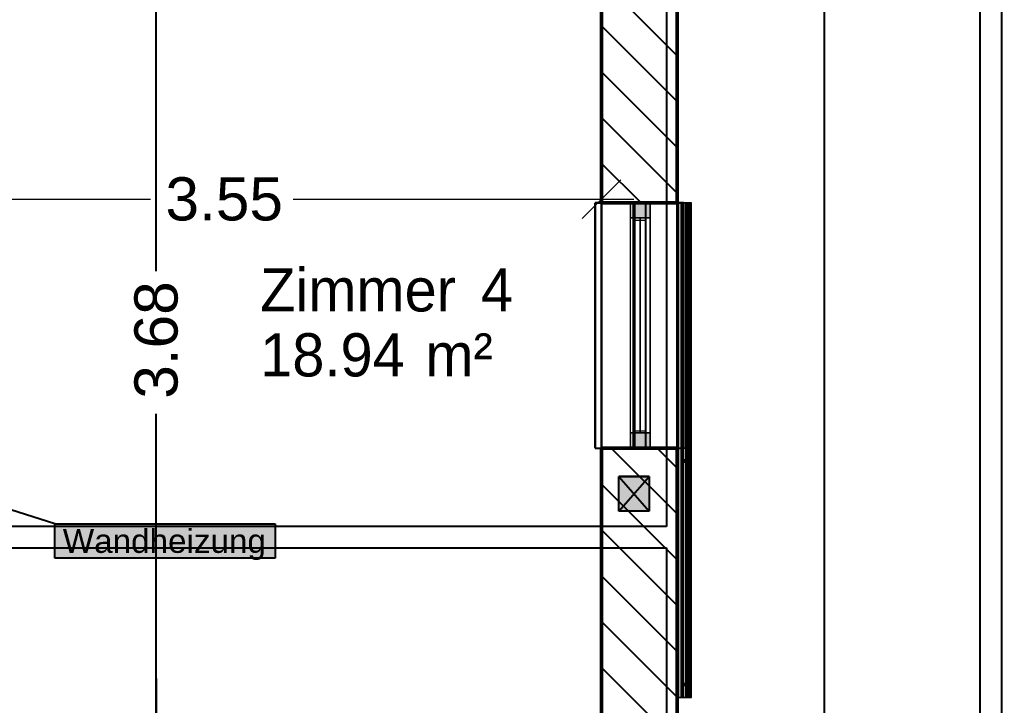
# Model space of a CAD drawing. Extents: x 0 to 756, y -25 to 420.
# Drawn here: x 337.8 to 428.6, y 124.6 to 188.1 of the extents above; entities that cross this region are included whole.
import ezdxf
from ezdxf.lldxf.tags import DXFTag

# ---------------------------------------------------------------- set-up
doc = ezdxf.new("R2010")
doc.units = 0
doc.layers.get('0').update_dxf_attribs({"lineweight": 25})
doc.layers.get('DEFPOINTS').update_dxf_attribs({"lineweight": 25})
for name, color, linetype, lineweight in [('A_Aussenwand', 7, 'Continuous', 25), ('A_Fenster', 7, 'Continuous', 25), ('ALLGEMEIN01', 7, 'Continuous', 13), ('FENSTER', 7, 'Continuous', 13), ('FENSTERBANK', 7, 'Continuous', 13), ('Standard', 7, 'Continuous', 25), ('VERSCHATTUNG', 7, 'Continuous', 13), ('WAND_HOLZ_TRAGEND', 7, 'Continuous', 13), ('X_Text', 7, 'Continuous', 25)]:
    doc.layers.add(name, color=color, linetype=linetype, lineweight=lineweight)
doc.layers.add('A_Geschossdecke', color=7, linetype='Continuous', lineweight=25, true_color=0x008080)
doc.layers.add('H_Heizung', color=1, linetype='Continuous', lineweight=25, true_color=0xff0000)
doc.styles.get("Standard").update_dxf_attribs({"font": 'arial.ttf'})
tags = doc.linetypes.add('fein_strichliert', pattern=[4, 1, -2, 1]).pattern_tags.tags
tags[8:9] = [DXFTag(74, 4), DXFTag(75, 0), DXFTag(340, '0'), DXFTag(46, 0.0), DXFTag(50, 0.0), DXFTag(44, 0.0), DXFTag(45, 0.0)]
tags[6:7] = [DXFTag(74, 4), DXFTag(75, 0), DXFTag(340, '0'), DXFTag(46, 0.0), DXFTag(50, 0.0), DXFTag(44, 0.0), DXFTag(45, 0.0)]
tags[4:5] = [DXFTag(74, 4), DXFTag(75, 0), DXFTag(340, '0'), DXFTag(46, 0.0), DXFTag(50, 0.0), DXFTag(44, 0.0), DXFTag(45, 0.0)]
tags = doc.linetypes.add('PUNKT2_S9', pattern=[0.1, 0, -0.1]).pattern_tags.tags
tags[6:7] = [DXFTag(74, 4), DXFTag(75, 0), DXFTag(340, '0'), DXFTag(46, 1.0), DXFTag(50, 0.0), DXFTag(44, 0.0), DXFTag(45, 0.0)]
tags[4:5] = [DXFTag(74, 4), DXFTag(75, 0), DXFTag(340, '0'), DXFTag(46, 1.0), DXFTag(50, 0.0), DXFTag(44, 0.0), DXFTag(45, 0.0)]

# ---------------------------------------------------------------- blocks, each defined once
blk = doc.blocks.new('Referenz-A0T78P30OY')
at = {"layer": 'ALLGEMEIN01', "color": 0, "linetype": 'PUNKT2_S9', "ltscale": 0.13}
blk.add_line((391.607, 30.521), (391.607, 376.578), dxfattribs=at)
at = {"layer": 'DEFPOINTS', "color": 0, "linetype": 'Continuous', "lineweight": -2, "ltscale": 0.25}
for p, q in [((398.607, 171.128), (398.607, 171.128)), ((398.607, 171.128), (398.607, 171.128)), ((398.607, 148.428), (398.607, 148.428)), ((398.607, 148.428), (398.607, 148.428))]:
    blk.add_line(p, q, dxfattribs=at)
at = {"layer": 'FENSTER', "color": 0, "linetype": 'Continuous', "ltscale": 0.13}
for p, q in [((396.107, 171.128), (394.267, 171.128)), ((394.267, 171.128), (394.267, 169.728)), ((394.267, 171.128), (394.267, 169.728)), ((396.107, 171.128), (394.267, 171.128)), ((394.267, 171.128), (394.267, 171.128)), ((394.267, 171.128), (394.267, 169.728)), ((396.107, 171.128), (394.267, 171.128)), ((396.107, 169.728), (396.107, 171.128)), ((396.107, 169.728), (396.107, 171.128)), ((396.107, 171.128), (396.107, 171.128)), ((396.107, 171.128), (396.107, 169.728)), ((394.267, 169.728), (396.107, 169.728)), ((396.107, 169.728), (394.267, 169.728)), ((394.267, 169.728), (394.267, 149.828)), ((394.267, 169.728), (396.107, 169.728)), ((394.267, 169.728), (394.267, 169.728)), ((396.107, 169.728), (394.267, 169.728)), ((394.267, 169.728), (394.267, 149.828)), ((396.107, 169.728), (394.267, 169.728)), ((394.267, 169.728), (394.267, 169.728)), ((394.267, 169.728), (394.267, 149.828)), ((396.107, 169.728), (394.267, 169.728)), ((394.267, 169.728), (394.267, 149.828)), ((396.107, 169.728), (394.267, 169.728)), ((394.267, 169.728), (394.267, 169.728)), ((394.267, 169.728), (394.267, 149.828)), ((396.107, 169.728), (394.267, 169.728)), ((395.187, 149.828), (395.187, 169.728)), ((395.187, 169.728), (395.187, 169.728)), ((395.187, 169.728), (395.187, 149.828)), ((396.107, 149.828), (396.107, 169.728)), ((396.107, 169.728), (396.107, 169.728)), ((396.107, 149.828), (396.107, 169.728)), ((396.107, 169.728), (396.107, 169.728)), ((396.107, 169.728), (396.107, 149.828)), ((396.107, 149.828), (396.107, 169.728)), ((396.107, 169.728), (396.107, 169.728)), ((396.107, 169.728), (396.107, 149.828)), ((396.107, 149.828), (394.267, 149.828)), ((394.267, 149.828), (394.267, 148.428)), ((394.267, 149.828), (396.107, 149.828)), ((394.267, 149.828), (394.267, 148.428)), ((396.107, 149.828), (394.267, 149.828)), ((394.267, 149.828), (394.267, 149.828)), ((394.267, 149.828), (394.267, 148.428)), ((396.107, 149.828), (394.267, 149.828)), ((394.267, 149.828), (396.107, 149.828)), ((394.267, 149.828), (394.267, 149.828)), ((396.107, 149.828), (394.267, 149.828)), ((394.267, 149.828), (396.107, 149.828)), ((394.267, 149.828), (394.267, 149.828)), ((396.107, 149.828), (394.267, 149.828)), ((395.187, 149.828), (395.187, 149.828)), ((396.107, 148.428), (396.107, 149.828)), ((396.107, 148.428), (396.107, 149.828)), ((396.107, 149.828), (396.107, 149.828)), ((396.107, 149.828), (396.107, 148.428)), ((396.107, 149.828), (396.107, 149.828)), ((396.107, 149.828), (396.107, 149.828)), ((394.267, 148.428), (396.107, 148.428)), ((394.267, 148.428), (396.107, 148.428)), ((394.267, 148.428), (394.267, 148.428)), ((396.107, 148.428), (394.267, 148.428)), ((396.107, 148.428), (396.107, 148.428))]:
    blk.add_line(p, q, dxfattribs=at)
for points in [[(394.267, 169.728), (396.107, 169.728), (394.267, 171.128)], [(396.107, 169.728), (396.107, 171.128), (394.267, 171.128)], [(394.267, 148.428), (396.107, 148.428), (394.267, 149.828)], [(396.107, 148.428), (396.107, 149.828), (394.267, 149.828)]]:
    blk.add_solid(points, dxfattribs=at)
at = {"layer": 'FENSTERBANK', "color": 0, "lineweight": -2}
for p, q in [((394.687, 171.128), (391.007, 171.128)), ((391.007, 171.128), (391.007, 148.428)), ((391.007, 148.428), (391.007, 171.128)), ((391.007, 171.128), (391.607, 171.128)), ((391.007, 171.128), (391.007, 171.128)), ((391.607, 148.428), (391.607, 171.128)), ((391.607, 171.128), (391.607, 171.128)), ((391.607, 171.128), (391.607, 148.428)), ((391.607, 171.128), (394.687, 171.128)), ((394.687, 148.428), (394.687, 171.128)), ((394.687, 148.428), (394.687, 171.128)), ((394.687, 171.128), (394.687, 171.128)), ((399.207, 171.128), (395.687, 171.128)), ((395.687, 171.128), (395.687, 148.428)), ((395.687, 171.128), (395.687, 171.128)), ((395.687, 171.128), (395.687, 148.428)), ((395.687, 171.128), (398.607, 171.128)), ((398.607, 148.428), (398.607, 171.128)), ((398.607, 171.128), (398.607, 171.128)), ((398.607, 171.128), (398.607, 148.428)), ((398.607, 171.128), (399.207, 171.128)), ((399.207, 148.428), (399.207, 171.128)), ((399.207, 171.128), (399.207, 148.428)), ((399.207, 171.128), (399.207, 171.128)), ((391.007, 148.428), (394.687, 148.428)), ((391.007, 148.428), (391.007, 148.428)), ((391.007, 148.428), (391.607, 148.428)), ((391.607, 148.428), (394.687, 148.428)), ((391.607, 148.428), (391.607, 148.428)), ((394.687, 148.428), (394.687, 148.428)), ((395.687, 148.428), (399.207, 148.428)), ((395.687, 148.428), (395.687, 148.428)), ((395.687, 148.428), (398.607, 148.428)), ((398.607, 148.428), (399.207, 148.428)), ((398.607, 148.428), (398.607, 148.428)), ((399.207, 148.428), (399.207, 148.428))]:
    blk.add_line(p, q, dxfattribs=at)
at = {"layer": 'FENSTERBANK', "color": 0, "lineweight": 18}
for p, q in [((391.607, 148.428), (391.607, 171.128)), ((398.607, 148.428), (398.607, 171.128))]:
    blk.add_line(p, q, dxfattribs=at)
at = {"layer": 'Standard', "color": 0, "lineweight": -2}
for p, q in [((428.607, 413.578), (428.607, 53.416)), ((426.607, 411.578), (426.607, 53.416)), ((350.414, 164.79), (350.414, 194.678)), ((412.242, 53.416), (412.242, 194.89)), ((350.414, 121.078), (350.414, 151.59)), ((393.207, 142.578), (393.207, 145.778)), ((393.207, 145.778), (396.007, 145.778)), ((393.207, 142.578), (396.007, 145.778)), ((396.007, 145.778), (393.207, 145.778)), ((393.207, 145.778), (396.007, 142.578)), ((396.007, 145.778), (396.007, 142.578)), ((396.007, 142.578), (393.207, 142.578)), ((350.414, 127.078), (350.414, 118.078))]:
    blk.add_line(p, q, dxfattribs=at)
at = {"layer": 'Standard', "color": 0, "lineweight": 18}
for p, q in [((391.607, 168.468), (391.607, 174.468)), ((389.807, 169.668), (393.407, 173.268)), ((320.607, 171.468), (349.867, 171.468)), ((363.067, 171.468), (391.607, 171.468)), ((385.607, 171.468), (394.607, 171.468))]:
    blk.add_line(p, q, dxfattribs=at)
at = {"layer": 'Standard', "color": 0, "lineweight": -2}
for points in [[(393.207, 142.578), (396.007, 142.578), (393.207, 145.778)], [(396.007, 142.578), (396.007, 145.778), (393.207, 145.778)]]:
    blk.add_solid(points, dxfattribs=at)
at = {"layer": 'VERSCHATTUNG', "color": 0, "linetype": 'Continuous', "ltscale": 0.13}
for p, q in [((398.727, 171.128), (398.607, 171.128)), ((398.607, 171.128), (398.607, 148.228)), ((398.607, 125.328), (398.607, 171.128)), ((398.607, 171.128), (399.807, 171.128)), ((398.607, 171.128), (398.607, 171.128)), ((398.607, 171.128), (398.607, 171.128)), ((398.607, 171.128), (398.607, 171.128)), ((398.727, 148.228), (398.727, 171.128)), ((399.927, 171.128), (398.727, 171.128)), ((398.727, 171.128), (398.727, 125.328)), ((398.727, 171.128), (398.727, 171.128)), ((398.727, 171.128), (398.727, 171.128)), ((399.647, 171.128), (398.967, 171.128)), ((398.967, 171.128), (398.967, 125.328)), ((398.967, 171.128), (398.967, 171.128)), ((398.967, 171.128), (398.967, 171.128)), ((398.967, 171.128), (398.967, 171.128)), ((399.207, 171.128), (398.967, 171.128)), ((398.967, 147.328), (398.967, 171.128)), ((399.207, 171.128), (399.067, 171.128)), ((399.067, 171.128), (399.067, 125.328)), ((399.547, 171.128), (399.067, 171.128)), ((399.067, 171.128), (399.067, 171.128)), ((399.067, 125.328), (399.067, 171.128)), ((399.207, 147.328), (399.207, 171.128)), ((399.207, 171.128), (399.207, 171.128)), ((399.207, 171.128), (399.207, 147.328)), ((399.547, 171.128), (399.407, 171.128)), ((399.407, 171.128), (399.407, 147.328)), ((399.407, 171.128), (399.407, 171.128)), ((399.647, 171.128), (399.407, 171.128)), ((399.407, 147.328), (399.407, 171.128)), ((399.547, 125.328), (399.547, 171.128)), ((399.547, 171.128), (399.547, 171.128)), ((399.547, 125.328), (399.547, 171.128)), ((399.647, 125.328), (399.647, 171.128)), ((399.647, 171.128), (399.647, 171.128)), ((399.647, 171.128), (399.647, 171.128)), ((399.647, 171.128), (399.647, 171.128)), ((399.647, 171.128), (399.647, 147.328)), ((399.807, 171.128), (399.807, 125.328)), ((399.927, 171.128), (399.807, 171.128)), ((399.807, 171.128), (399.807, 171.128)), ((399.807, 171.128), (399.807, 171.128)), ((399.807, 148.228), (399.807, 171.128)), ((399.927, 125.328), (399.927, 171.128)), ((399.927, 171.128), (399.927, 171.128)), ((399.927, 171.128), (399.927, 171.128)), ((399.927, 171.128), (399.927, 171.128)), ((399.927, 148.228), (399.927, 171.128)), ((398.607, 148.228), (398.607, 125.328)), ((398.727, 125.328), (398.727, 148.228)), ((399.607, 148.428), (399.007, 148.428)), ((399.007, 148.428), (399.007, 125.328)), ((399.607, 148.428), (399.007, 148.428)), ((399.007, 148.428), (399.007, 125.328)), ((399.007, 148.428), (399.607, 148.428)), ((399.007, 125.328), (399.007, 148.428)), ((399.007, 148.428), (399.007, 148.428)), ((399.607, 125.328), (399.607, 148.428)), ((399.607, 125.328), (399.607, 148.428)), ((399.607, 148.428), (399.607, 148.428)), ((399.607, 125.328), (399.607, 148.428)), ((399.807, 125.328), (399.807, 148.228)), ((399.927, 125.328), (399.927, 148.228)), ((398.967, 125.328), (398.967, 147.328)), ((399.007, 147.228), (399.007, 126.528)), ((399.407, 147.228), (399.007, 147.228)), ((399.007, 147.228), (399.007, 147.228)), ((399.007, 147.228), (399.007, 126.528)), ((399.407, 147.228), (399.007, 147.228)), ((399.207, 147.228), (399.207, 147.328)), ((399.207, 147.328), (399.307, 147.328)), ((399.407, 147.328), (399.207, 147.328)), ((399.207, 147.328), (399.207, 147.128)), ((399.207, 147.328), (399.207, 147.328)), ((399.207, 147.328), (399.207, 147.328)), ((399.207, 147.128), (399.207, 147.228)), ((399.307, 147.328), (399.407, 147.328)), ((399.407, 147.328), (399.407, 147.228)), ((399.407, 147.128), (399.407, 147.328)), ((399.407, 147.328), (399.407, 147.328)), ((399.407, 147.328), (399.407, 147.328)), ((399.407, 126.528), (399.407, 147.228)), ((399.407, 147.228), (399.407, 147.128)), ((399.407, 147.228), (399.407, 147.228)), ((399.407, 126.528), (399.407, 147.228)), ((399.647, 147.328), (399.647, 125.328)), ((399.307, 147.128), (399.207, 147.128)), ((399.207, 126.628), (399.207, 147.128)), ((399.207, 147.128), (399.407, 147.128)), ((399.207, 147.128), (399.207, 126.628)), ((399.207, 147.128), (399.207, 147.128)), ((399.207, 147.128), (399.207, 147.128)), ((399.407, 147.128), (399.307, 147.128)), ((399.407, 147.128), (399.407, 126.628)), ((399.407, 126.628), (399.407, 147.128)), ((399.407, 147.128), (399.407, 147.128)), ((399.407, 147.128), (399.407, 147.128)), ((399.007, 126.528), (399.407, 126.528)), ((399.007, 126.528), (399.007, 126.528)), ((399.407, 126.528), (399.007, 126.528)), ((399.207, 126.628), (399.307, 126.628)), ((399.207, 126.528), (399.207, 126.628)), ((399.407, 126.628), (399.207, 126.628)), ((399.207, 126.628), (399.207, 126.428)), ((399.207, 126.628), (399.207, 126.628)), ((399.207, 126.628), (399.207, 126.628)), ((399.207, 126.428), (399.207, 126.528)), ((399.307, 126.428), (399.207, 126.428)), ((399.207, 125.328), (399.207, 126.428)), ((399.207, 126.428), (399.407, 126.428)), ((399.207, 126.428), (399.207, 125.328)), ((399.207, 126.428), (399.207, 126.428)), ((399.207, 126.428), (399.207, 126.428)), ((399.307, 126.628), (399.407, 126.628)), ((399.407, 126.428), (399.307, 126.428)), ((399.407, 126.628), (399.407, 126.528)), ((399.407, 126.428), (399.407, 126.628)), ((399.407, 126.628), (399.407, 126.628)), ((399.407, 126.628), (399.407, 126.628)), ((399.407, 126.528), (399.407, 126.428)), ((399.407, 126.528), (399.407, 126.528)), ((399.407, 126.428), (399.407, 125.328)), ((399.407, 125.328), (399.407, 126.428)), ((399.407, 126.428), (399.407, 126.428)), ((399.407, 126.428), (399.407, 126.428)), ((398.607, 125.328), (398.727, 125.328)), ((399.807, 125.328), (398.607, 125.328)), ((398.607, 125.328), (398.607, 125.328)), ((398.607, 125.328), (398.607, 125.328)), ((398.607, 125.328), (398.607, 125.328)), ((398.727, 125.328), (399.927, 125.328)), ((398.727, 125.328), (398.727, 125.328)), ((398.727, 125.328), (398.727, 125.328)), ((398.967, 125.328), (399.647, 125.328)), ((398.967, 125.328), (398.967, 125.328)), ((398.967, 125.328), (398.967, 125.328)), ((398.967, 125.328), (398.967, 125.328)), ((398.967, 125.328), (399.207, 125.328)), ((399.007, 125.328), (399.607, 125.328)), ((399.007, 125.328), (399.607, 125.328)), ((399.607, 125.328), (399.007, 125.328)), ((399.007, 125.328), (399.007, 125.328)), ((399.067, 125.328), (399.207, 125.328)), ((399.067, 125.328), (399.547, 125.328)), ((399.067, 125.328), (399.067, 125.328)), ((399.207, 125.328), (399.207, 125.328)), ((399.407, 125.328), (399.547, 125.328)), ((399.407, 125.328), (399.647, 125.328)), ((399.407, 125.328), (399.407, 125.328)), ((399.547, 125.328), (399.547, 125.328)), ((399.607, 125.328), (399.607, 125.328)), ((399.647, 125.328), (399.647, 125.328)), ((399.647, 125.328), (399.647, 125.328)), ((399.647, 125.328), (399.647, 125.328)), ((399.807, 125.328), (399.927, 125.328)), ((399.807, 125.328), (399.807, 125.328)), ((399.807, 125.328), (399.807, 125.328)), ((399.927, 125.328), (399.927, 125.328)), ((399.927, 125.328), (399.927, 125.328)), ((399.927, 125.328), (399.927, 125.328))]:
    blk.add_line(p, q, dxfattribs=at)
at = {"layer": 'WAND_HOLZ_TRAGEND', "color": 0, "lineweight": 50}
for p, q in [((391.607, 195.12), (391.607, 171.128)), ((391.607, 171.128), (391.607, 195.12)), ((398.607, 171.128), (398.607, 195.12)), ((398.607, 195.12), (398.607, 171.128)), ((391.607, 171.128), (398.607, 171.128)), ((398.607, 171.128), (391.607, 171.128)), ((391.607, 171.128), (391.607, 171.128)), ((398.607, 171.128), (398.607, 171.128)), ((391.607, 148.428), (391.607, 70.213)), ((398.607, 148.428), (391.607, 148.428)), ((398.607, 148.428), (391.607, 148.428)), ((391.607, 148.428), (391.607, 148.428)), ((391.607, 148.428), (391.607, 70.213)), ((398.607, 70.213), (398.607, 148.428)), ((398.607, 148.428), (398.607, 148.428)), ((398.607, 70.213), (398.607, 148.428))]:
    blk.add_line(p, q, dxfattribs=at)
at = {"layer": 'Standard', "color": 0, "lineweight": 18, "insert": (351.259, 173.5), "char_height": 4, "attachment_point": 1}
blk.add_mtext('{\\fArial;3.55}', dxfattribs=at)
at = {"layer": 'Standard', "color": 0, "lineweight": -2, "insert": (348.382, 152.994), "char_height": 4, "attachment_point": 1, "rotation": 90}
blk.add_mtext('{\\fArial;3.68}', dxfattribs=at)
at = {"layer": 'WAND_HOLZ_TRAGEND', "color": 0, "lineweight": -2, "char_height": 4, "attachment_point": 1}
for s, insert in [('{\\fPosterama Text Light;Zimmer}', (360.02, 165.072)), ('{\\fPosterama Text Light;4}', (380.449, 165.072)), ('{\\fPosterama Text Light;18.94}', (360.02, 159.056)), ('{\\fPosterama Text Light;m²}', (375.313, 159.056))]:
    blk.add_mtext(s, dxfattribs=dict(at, insert=insert))
blk = doc.blocks.new('Wand-A0T78P3AOY', base_point=(391.607, 23.521))
at = {"color": 0, "linetype": 'ByBlock', "lineweight": -2, "ltscale": 0.25}
for p, q in [((391.607, 195.12), (391.607, 171.128)), ((398.607, 195.12), (398.607, 171.128)), ((391.607, 148.428), (391.607, 121.078)), ((398.607, 148.428), (398.607, 70.213))]:
    blk.add_line(p, q, dxfattribs=at)
at = {"color": 0, "lineweight": -2}
for p, q in [((391.607, 191.755), (398.607, 184.755)), ((391.607, 187.513), (398.607, 180.513)), ((391.607, 183.27), (398.607, 176.27)), ((391.607, 179.027), (398.607, 172.027)), ((391.607, 174.785), (395.264, 171.128)), ((392.508, 148.428), (398.607, 142.329)), ((396.751, 148.428), (398.607, 146.571)), ((391.607, 145.086), (398.607, 138.086)), ((391.607, 140.844), (398.607, 133.844)), ((391.607, 136.601), (398.607, 129.601)), ((391.607, 132.358), (398.607, 125.358)), ((391.607, 128.116), (398.607, 121.116))]:
    blk.add_line(p, q, dxfattribs=at)
blk = doc.blocks.new('Fenster-A0T78P3IOY', base_point=(391.607, 148.428))
at = {"color": 0, "linetype": 'ByBlock', "lineweight": -2, "ltscale": 0.25}
for p, q in [((391.607, 171.128), (391.607, 148.428)), ((391.607, 171.128), (398.607, 171.128)), ((398.607, 171.128), (398.607, 148.428)), ((391.607, 148.428), (398.607, 148.428))]:
    blk.add_line(p, q, dxfattribs=at)
at = {"color": 0, "linetype": 'ByBlock', "lineweight": 18, "ltscale": 0.18}
for p, q in [((394.507, 171.128), (394.507, 148.428)), ((395.707, 171.128), (395.707, 148.428)), ((394.507, 169.528), (395.707, 169.528)), ((394.507, 150.028), (395.707, 150.028))]:
    blk.add_line(p, q, dxfattribs=at)
at = {"color": 0, "linetype": 'fein_strichliert', "lineweight": 18, "ltscale": 0.18}
blk.add_line((394.507, 148.428), (395.707, 148.428), dxfattribs=at)
blk = doc.blocks.new('Geschossdecke-A0T78P4UOY', base_point=(119.607, 24.521))
at = {"color": 0, "linetype": 'ByBlock', "lineweight": -2, "ltscale": 0.25}
for p, q in [((397.607, 382.578), (397.607, 141.178)), ((397.607, 141.178), (303.607, 141.178)), ((297.607, 139.178), (397.607, 139.178)), ((397.607, 139.178), (397.607, 24.521))]:
    blk.add_line(p, q, dxfattribs=at)
blk = doc.blocks.new('Polylinie-A0T78PBMOY', base_point=(325.25, 121.444))
at = {"color": 0, "linetype": 'ByBlock', "lineweight": -2, "ltscale": 0.25}
for points in [[(326.25, 122.444), (325.25, 122.444), (326.25, 194.105)], [(325.25, 122.444), (326.25, 194.105), (325.25, 194.105)], [(325.25, 121.444), (326.25, 122.444), (325.25, 122.444)], [(325.25, 121.444), (391.057, 121.444), (326.25, 122.444)], [(391.057, 121.444), (326.25, 122.444), (391.057, 122.444)]]:
    blk.add_solid(points, dxfattribs=at)
blk = doc.blocks.new('Bauteilbeschriftung-A0T78PBYOY', base_point=(326.168, 138.221))
at = {"color": 0, "linetype": 'ByBlock', "lineweight": -2, "ltscale": 0.25}
blk.add_line((341.029, 141.421), (326.168, 146.144), dxfattribs=at)
at = {"color": 0, "lineweight": -2}
for p, q in [((341.029, 141.421), (361.41, 141.421)), ((341.029, 138.221), (341.029, 141.421)), ((361.41, 141.421), (361.41, 138.221)), ((361.41, 138.221), (341.029, 138.221))]:
    blk.add_line(p, q, dxfattribs=at)
at = {"color": 0, "linetype": 'ByBlock', "lineweight": -2, "ltscale": 0.25}
for points in [[(328.195, 145.92), (326.574, 145.92), (326.168, 146.144)], [(327.953, 145.157), (328.195, 145.92), (326.574, 145.92)]]:
    blk.add_solid(points, dxfattribs=at)
at = {"color": 7, "linetype": 'ByBlock', "lineweight": -2, "ltscale": 0.25, "true_color": 0xffffff}
for points in [[(341.029, 138.221), (361.41, 138.221), (341.029, 141.421)], [(361.41, 138.221), (341.029, 141.421), (361.41, 141.421)]]:
    blk.add_solid(points, dxfattribs=at)
at = {"color": 0, "linetype": 'ByBlock', "lineweight": -2, "ltscale": 0.25, "insert": (341.762, 140.921), "char_height": 2.2, "attachment_point": 1}
blk.add_mtext('{\\fArial;Wandheizung}', dxfattribs=at)

msp = doc.modelspace()

# ---------------------------------------------------------------- block references
at = {"color": 8, "lineweight": 25, "ltscale": 0.25, "true_color": 0x808080}
msp.add_blockref('Referenz-A0T78P30OY', (0, 0), dxfattribs=at)
at = {"layer": 'A_Aussenwand', "ltscale": 0.25}
msp.add_blockref('Wand-A0T78P3AOY', (391.607, 23.521), dxfattribs=at)
at = {"layer": 'A_Fenster', "ltscale": 0.25}
msp.add_blockref('Fenster-A0T78P3IOY', (391.607, 148.428), dxfattribs=at)
at = {"layer": 'A_Geschossdecke', "ltscale": 0.25}
msp.add_blockref('Geschossdecke-A0T78P4UOY', (119.607, 24.521), dxfattribs=at)
at = {"layer": 'H_Heizung', "color": 1, "ltscale": 0.25, "true_color": 0xff0000}
msp.add_blockref('Polylinie-A0T78PBMOY', (325.25, 121.444), dxfattribs=at)
at = {"layer": 'X_Text', "color": 7, "ltscale": 0.25}
msp.add_blockref('Bauteilbeschriftung-A0T78PBYOY', (326.168, 138.221), dxfattribs=at)

doc.saveas('drawing.dxf')
